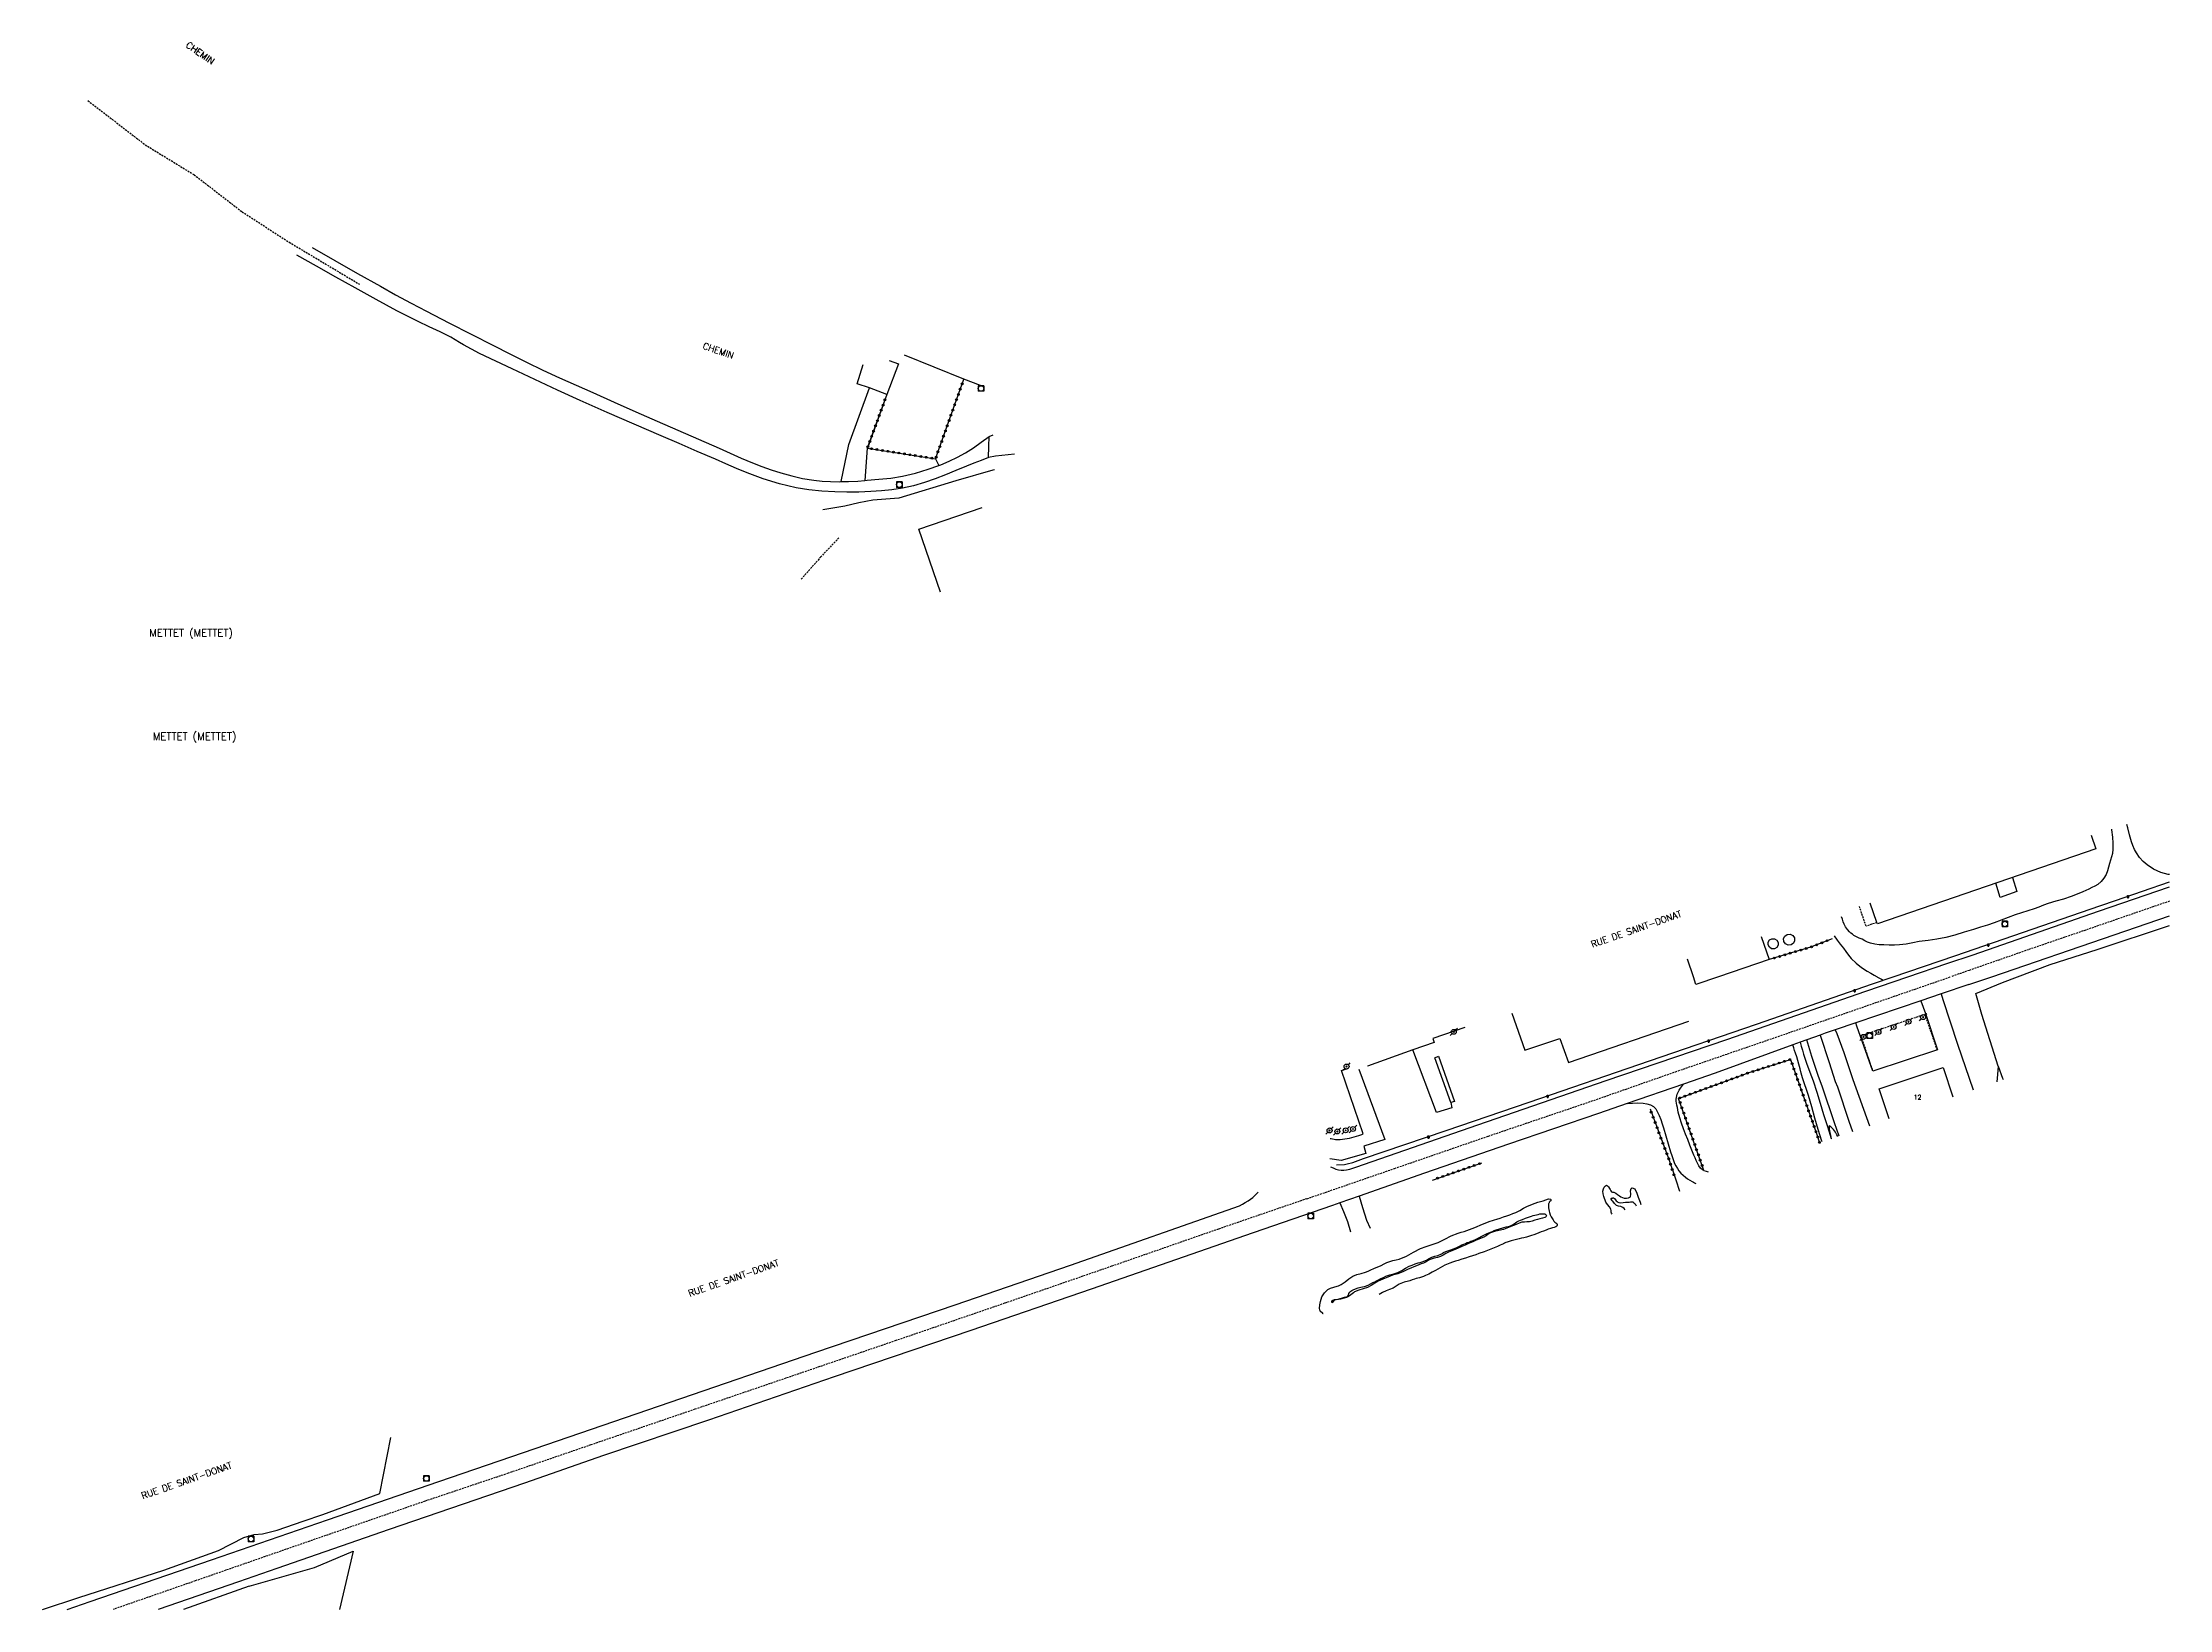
# Model space of a CAD drawing. Header units: millimetres. Extents: x 169000 to 170000, y 110000 to 111000.
# Drawn here: x 169425 to 170000, y 110000 to 110423 of the extents above; entities that cross this region are included whole.
import ezdxf
from ezdxf.enums import TextEntityAlignment as Align

# ---------------------------------------------------------------- set-up
doc = ezdxf.new("R2010")
doc.units = ezdxf.units.MM
doc.linetypes.add('DASHED', pattern=[0.75, 0.5, -0.25])
doc.layers.get('0').update_dxf_attribs({"linetype": 'CONTINUOUS'})
for name, color, linetype in [('W0001', 6, 'DASHED'), ('W0006', 2, 'CONTINUOUS'), ('W0008', 7, 'CONTINUOUS'), ('W0017', 7, 'CONTINUOUS'), ('W0070', 7, 'DASHED'), ('W0071', 7, 'CONTINUOUS'), ('W0101', 7, 'CONTINUOUS'), ('W0104', 1, 'CONTINUOUS'), ('W0112', 1, 'DASHED'), ('W0211', 2, 'CONTINUOUS'), ('W0214', 2, 'CONTINUOUS'), ('W0323', 7, 'CONTINUOUS'), ('W0330', 7, 'CONTINUOUS'), ('W0333', 7, 'CONTINUOUS'), ('W0401', 7, 'CONTINUOUS'), ('W0420', 7, 'CONTINUOUS'), ('W0473', 7, 'CONTINUOUS'), ('W0980', 7, 'CONTINUOUS'), ('W0989', 7, 'CONTINUOUS'), ('W0991', 7, 'CONTINUOUS')]:
    doc.layers.add(name, color=color, linetype=linetype)
doc.styles.get("Standard").update_dxf_attribs({"font": 'romans.shx', "width": 0.85})

# ---------------------------------------------------------------- blocks, each defined once
blk = doc.blocks.new('T401')
for p, q in [((-0.3, 0.3), (0, 0.3)), ((-0.3, -0.25), (-0.3, 0.3)), ((-0.3, 0.15), (0, 0.15)), ((-0.3, 0), (0, 0)), ((0, 0.3), (0, -0.25)), ((-0.3, -0.15), (0, -0.15)), ((-0.3, -0.25), (-0.3, -0.3)), ((-0.3, -0.3), (0, -0.3)), ((0, -0.3), (0, -0.25))]:
    blk.add_line(p, q)
blk = doc.blocks.new('T473')
for p, q in [((-0.166667, 0.166667), (0.166667, -0.166667)), ((-0.166667, -0.166667), (0.166667, 0.166667)), ((0.500001, 0.500001), (1.000002, 1.000002)), ((-1.000002, -1.000002), (-0.500001, -0.500001))]:
    blk.add_line(p, q)
blk.add_ellipse((0, 0), major_axis=(0.471405, 0.471405), ratio=1, start_param=5.4977871438, end_param=11.780972451)
blk = doc.blocks.new('T420')
for p, q in [((0.75, 0.75), (-0.75, 0.75)), ((-0.75, 0.75), (-0.75, -0.75)), ((0.75, 0.75), (0.75, -0.75)), ((0.75, -0.75), (-0.75, -0.75))]:
    blk.add_line(p, q)
blk.add_ellipse((0, 0), major_axis=(-0.53, 0.53), ratio=1, start_param=3.926991, end_param=10.210176)
blk = doc.blocks.new('t323o')
at = {"color": 0, "linetype": 'Continuous'}
for radius in [0.25, 0.15]:
    blk.add_circle((0, 0), radius, dxfattribs=at)

msp = doc.modelspace()

# ---------------------------------------------------------------- linework, layer by layer
at = {"layer": 'W0001'}
for points in [[(170000, 110191.43), (169978.06, 110183.86), (169961.89, 110178.32), (169945.87, 110172.73), (169940.86, 110171)], [(169766.79, 110111.01), (169790.48, 110119.19), (169815.88, 110127.95), (169843.65, 110137.35), (169866.42, 110145.32), (169894.19, 110154.86), (169920.37, 110163.93), (169940.86, 110171)], [(169766.79, 110111.01), (169742.84, 110102.8), (169713.95, 110092.74), (169685.02, 110082.74), (169655.63, 110072.65), (169627.28, 110062.97), (169601.28, 110054.09), (169573.13, 110044.46), (169550.83, 110036.81), (169528.33, 110029.26), (169494.28, 110017.48), (169466.19, 110007.71), (169444, 110000)]]:
    msp.add_lwpolyline(points, dxfattribs=at)
at = {"layer": 'W0006'}
for points in [[(169946.93, 110176.95), (169980.8, 110188.76), (170000, 110195.32)], [(169929.24, 110171), (169939.79, 110174.62), (169946.93, 110176.95)], [(169773.18, 110119.66), (169773.9, 110119.35), (169774.61, 110119.03), (169775.35, 110118.82), (169776.05, 110118.74), (169776.78, 110118.75), (169777.49, 110118.82), (169778.34, 110119.01), (169779.17, 110119.29), (169780, 110119.57), (169813, 110130.98), (169847.72, 110142.96), (169880.31, 110154.02), (169917.87, 110167.1), (169929.24, 110171)], [(169805.67, 110136.97), (169805.98, 110135.57), (169801.77, 110134.33), (169795.43, 110151.21)], [(169780.77, 110145.99), (169787.82, 110126.99), (169782.19, 110125.19), (169782.74, 110123.27), (169776.06, 110121.35), (169772.96, 110121.77)]]:
    msp.add_lwpolyline(points, dxfattribs=at)
at = {"layer": 'W0008'}
for points in [[(169680.7, 110311.32), (169680.77, 110314.35), (169680.84, 110317.06), (169681.9, 110317.51)], [(169687.72, 110312.22), (169682.55, 110311.68), (169680.7, 110311.32)], [(169941.93, 110176.67), (169981.41, 110190.27), (169985.4, 110191.64), (170000, 110196.65)], [(169951.93, 110171), (169985.01, 110182.32), (170000, 110187.51)], [(169925.3, 110171), (169941.93, 110176.67)], [(169945.79, 110168.9), (169938.25, 110166.35), (169932.79, 110164.5), (169915.19, 110158.54), (169909.62, 110156.65), (169906.91, 110155.73), (169905.54, 110155.23), (169901.91, 110153.92), (169900.15, 110153.28), (169898.19, 110152.57), (169877.14, 110144.95), (169868.56, 110141.98), (169853.4, 110136.74), (169845.61, 110134.04), (169821.31, 110125.72), (169798.56, 110117.9), (169780.9, 110111.72), (169775.66, 110109.88), (169773.65, 110109.18), (169752.22, 110101.76), (169708.42, 110086.54), (169675.89, 110075.43), (169638.93, 110062.9), (169605.01, 110051.2), (169576.62, 110041.58), (169555.25, 110034.14), (169518.65, 110021.64), (169488.25, 110011.1), (169477.89, 110007.5)], [(169774.76, 110120.15), (169774.76, 110120.15), (169774.76, 110120.15), (169774.76, 110120.15), (169774.76, 110120.15), (169776.93, 110120.27), (169776.93, 110120.27), (169776.93, 110120.27), (169777.66, 110120.43), (169779.17, 110120.83), (169780.64, 110121.33), (169782.12, 110121.84), (169804.42, 110129.41), (169826.87, 110137.14), (169859.4, 110148.29), (169888.37, 110158.2), (169919.67, 110169.08), (169925.3, 110171)], [(169945.79, 110168.9), (169951.93, 110171)], [(169501.92, 110024.26), (169532.05, 110034.6), (169558.07, 110043.46), (169594.64, 110056.02), (169634.01, 110069.51), (169671.66, 110082.33), (169702.87, 110093.08), (169748.53, 110109.13), (169749.32, 110109.57), (169750.1, 110110), (169750.86, 110110.47), (169751.51, 110110.9), (169752.13, 110111.36), (169752.73, 110111.85), (169753.59, 110112.77), (169753.59, 110112.77), (169753.59, 110112.77), (169753.59, 110112.77)], [(169431.58, 110000), (169437.74, 110002.12), (169470.57, 110013.44), (169501.92, 110024.26)], [(169477.89, 110007.5), (169456.14, 110000)]]:
    msp.add_lwpolyline(points, dxfattribs=at)
at = {"layer": 'W0017'}
for points in [[(169640.87, 110304.81), (169642.95, 110314.84), (169648.53, 110330.17)], [(169653.2, 110328.34), (169647.86, 110313.85), (169647.24, 110305.14)], [(169666.36, 110311), (169667.25, 110309.2)], [(170000, 110198.61), (169999.63, 110198.64), (169997.64, 110199.22), (169995.7, 110200.09), (169993.97, 110201.22), (169992.89, 110202.18), (169991.9, 110203.26), (169991.07, 110204.45), (169990.55, 110205.43), (169990.12, 110206.46), (169989.73, 110207.51), (169989.17, 110209.37), (169988.72, 110211.27), (169988.47, 110212.19)], [(169984.31, 110210.92), (169984.36, 110210.68), (169984.61, 110208.72), (169984.7, 110207.09), (169984.69, 110205.45), (169984.64, 110204.3), (169984.37, 110203.4), (169984.1, 110202.51), (169983.83, 110201.61), (169983.56, 110200.61), (169983.29, 110199.62), (169982.91, 110198.68), (169982.27, 110197.68), (169981.49, 110196.76), (169980.6, 110195.97), (169979.84, 110195.49), (169979.01, 110195.09), (169978.17, 110194.71), (169976.62, 110193.97), (169975.05, 110193.28), (169973.46, 110192.65), (169971.37, 110192), (169969.26, 110191.44), (169967.16, 110190.82), (169965.92, 110190.35), (169964.69, 110189.85), (169963.45, 110189.38), (169961.72, 110188.81), (169959.98, 110188.28), (169958.24, 110187.73), (169956.37, 110187.03), (169954.51, 110186.31), (169952.64, 110185.61), (169950.76, 110184.98), (169948.87, 110184.38), (169946.98, 110183.8), (169944.49, 110183.01), (169942, 110182.24), (169939.49, 110181.59), (169937.12, 110181.16), (169934.72, 110180.84), (169932.33, 110180.5), (169930.57, 110180.17), (169928.81, 110179.84), (169927.04, 110179.61), (169925.62, 110179.54), (169924.19, 110179.54), (169922.77, 110179.6), (169921.54, 110179.67), (169920.32, 110179.78), (169919.15, 110180.04), (169918.38, 110180.36), (169917.63, 110180.75), (169916.88, 110181.14), (169916.14, 110181.47), (169915.39, 110181.8), (169914.69, 110182.19), (169914.26, 110182.47), (169913.84, 110182.77), (169913.46, 110183.1), (169912.9, 110183.74), (169912.44, 110184.46), (169912.04, 110185.22), (169911.77, 110185.86), (169911.55, 110186.52), (169911.32, 110187.19)], [(169909.3, 110182.02), (169910.15, 110180.92), (169911, 110179.83), (169911.84, 110178.73), (169912.53, 110177.79), (169913.22, 110176.84), (169913.96, 110175.95), (169915.3, 110174.67), (169916.76, 110173.53), (169918.29, 110172.49), (169919.21, 110171.94), (169920.15, 110171.42), (169920.93, 110171)], [(169920.93, 110171), (169921.1, 110170.91), (169921.61, 110170.63), (169922.11, 110170.36), (169922.62, 110170.09)], [(169938.25, 110166.35), (169938.76, 110164.83), (169942.73, 110152.74), (169946.94, 110140.41)], [(169822.18, 110161.19), (169825.71, 110151.13), (169835.13, 110154.31), (169837.54, 110147.79), (169870.08, 110158.99)], [(169932.79, 110164.5), (169934.03, 110161.03), (169937.32, 110151.24), (169919.77, 110145.47), (169915.47, 110157.65), (169915.19, 110158.54)], [(169905.54, 110155.23), (169907.96, 110147.85), (169909.65, 110142.71), (169910.2, 110141.24), (169913.31, 110131.97), (169914.26, 110129.16)], [(169909.62, 110156.65), (169910.08, 110155.68), (169911.96, 110150.51), (169914.43, 110143.21), (169918.86, 110130.75)], [(169906.07, 110126.34), (169906.01, 110126.52), (169905.02, 110129.76), (169904.14, 110132.81), (169903.29, 110135.86), (169902.37, 110138.9), (169901.83, 110140.49), (169901.28, 110142.08), (169900.77, 110143.68), (169900.44, 110144.9), (169900.13, 110146.12), (169899.81, 110147.34), (169899.51, 110148.35), (169899.2, 110149.36), (169898.88, 110150.36), (169898.65, 110151.1), (169898.42, 110151.83), (169898.19, 110152.57)], [(169900.15, 110153.28), (169900.46, 110152.2), (169900.76, 110151.12), (169901.08, 110150.04), (169901.89, 110147.63), (169902.77, 110145.23), (169903.63, 110142.83), (169904.61, 110139.82), (169905.55, 110136.79), (169906.49, 110133.76), (169907.52, 110130.51), (169908.56, 110127.27), (169908.58, 110127.21)], [(169910.65, 110127.92), (169909.45, 110131.5), (169906.18, 110141.12), (169905.05, 110144.31), (169903.27, 110149.44), (169901.91, 110153.92)], [(169781.61, 110128.38), (169781.97, 110128.57), (169776.09, 110145.69), (169778.01, 110146.33)], [(169875.37, 110118.19), (169874.8, 110118.37), (169874.23, 110118.54), (169874.12, 110118.6), (169873.71, 110118.8), (169873.2, 110119.31), (169872.77, 110119.94), (169872.4, 110120.6), (169872.04, 110121.3), (169871.73, 110122.02), (169871.43, 110122.75), (169871.05, 110123.67), (169870.68, 110124.59), (169870.31, 110125.51), (169869.73, 110126.97), (169869.15, 110128.42), (169868.6, 110129.88), (169868.08, 110131.39), (169867.6, 110132.9), (169867.2, 110134.43), (169867.06, 110135.06), (169866.94, 110135.68), (169866.83, 110136.31), (169866.73, 110136.85), (169866.65, 110137.4), (169866.63, 110137.94), (169866.69, 110138.37), (169866.8, 110138.81), (169866.93, 110139.23), (169867.17, 110139.81), (169867.45, 110140.37), (169867.77, 110140.91), (169868.02, 110141.27), (169868.29, 110141.62), (169868.56, 110141.98)], [(169853.4, 110136.74), (169854.83, 110136.84), (169856.26, 110136.95), (169857.66, 110136.87), (169858.66, 110136.69), (169859.65, 110136.42), (169860.49, 110135.96), (169861.12, 110135.26), (169861.61, 110134.39), (169862.04, 110133.48), (169862.48, 110132.4), (169862.82, 110131.29), (169863.16, 110130.16), (169863.81, 110128.02), (169864.43, 110125.86), (169865.09, 110123.72), (169865.43, 110122.65), (169865.78, 110121.6), (169866.21, 110120.57), (169866.56, 110119.88), (169866.94, 110119.2), (169867.38, 110118.57), (169867.91, 110117.95), (169868.49, 110117.38), (169869.11, 110116.86), (169869.71, 110116.42), (169870.33, 110116.01), (169870.96, 110115.63), (169871.28, 110115.46), (169871.6, 110115.29), (169871.92, 110115.12)], [(169773.05, 110127.32), (169773.3, 110127.25), (169774.55, 110127.05), (169775.79, 110127.04), (169777.04, 110127.17), (169778.28, 110127.39), (169779.54, 110127.7), (169780.78, 110128.11), (169781.61, 110128.38), (169782.02, 110128.51)], [(169775.66, 110109.88), (169776.66, 110107.59), (169777.71, 110104.88), (169778.56, 110102.05)], [(169780.9, 110111.72), (169781.77, 110108.62), (169782.92, 110105.2), (169783.84, 110103.03)]]:
    msp.add_lwpolyline(points, dxfattribs=at)
msp.add_lwpolyline([(169805.67, 110136.97), (169801.39, 110149.11), (169802.37, 110149.51), (169806.68, 110137.29)], close=True, dxfattribs=at)
at = {"layer": 'W0070'}
for points in [[(169437.19, 110407.79), (169452.63, 110395.88), (169465.89, 110387.76), (169478.85, 110377.75), (169491.61, 110369.52), (169510.6, 110358.18)], [(169640.24, 110289.61), (169635.36, 110284.48), (169630.06, 110278.49)]]:
    msp.add_lwpolyline(points, dxfattribs=at)
at = {"layer": 'W0071'}
for points in [[(169497.79, 110368.13), (169503.93, 110364.61), (169510.07, 110361.09), (169516.24, 110357.62), (169520.38, 110355.34), (169524.54, 110353.09), (169528.72, 110350.86), (169534.74, 110347.74), (169540.79, 110344.68), (169546.86, 110341.63), (169551.29, 110339.38), (169555.73, 110337.14), (169560.2, 110334.96), (169564.68, 110332.9), (169569.18, 110330.89), (169573.69, 110328.89), (169579.49, 110326.3), (169585.29, 110323.72), (169591.1, 110321.15), (169596.68, 110318.72), (169602.27, 110316.3), (169607.85, 110313.86), (169610.83, 110312.52), (169613.82, 110311.17), (169616.83, 110309.91), (169619.38, 110308.94), (169621.95, 110308.04), (169624.54, 110307.22), (169627.47, 110306.41), (169630.43, 110305.71), (169633.41, 110305.2), (169635.68, 110304.97), (169637.97, 110304.84), (169640.26, 110304.8), (169640.87, 110304.81), (169642.8, 110304.85), (169645.33, 110304.99), (169647.24, 110305.14), (169647.86, 110305.19), (169651.06, 110305.46), (169654.25, 110305.8), (169657.41, 110306.32), (169660.93, 110307.13), (169664.41, 110308.17), (169667.25, 110309.2), (169667.8, 110309.4), (169670.07, 110310.36), (169672.31, 110311.41), (169674.47, 110312.57), (169676.64, 110313.98), (169678.74, 110315.52), (169680.84, 110317.06)], [(169680.7, 110311.32), (169678.7, 110310.56), (169676.7, 110309.8), (169674.7, 110309.02), (169671.89, 110307.85), (169669.08, 110306.66), (169666.24, 110305.57), (169663.33, 110304.6), (169660.38, 110303.72), (169657.39, 110303.03), (169654.57, 110302.59), (169651.72, 110302.31), (169648.86, 110302.11), (169645.61, 110301.98), (169642.34, 110301.96), (169639.09, 110302.05), (169635.59, 110302.26), (169632.09, 110302.6), (169628.64, 110303.13), (169624.17, 110304.21), (169619.77, 110305.62), (169615.44, 110307.21), (169612.54, 110308.37), (169609.68, 110309.61), (169606.82, 110310.86), (169601.94, 110312.96), (169597.07, 110315.09), (169592.19, 110317.21), (169584.87, 110320.36), (169577.54, 110323.51), (169570.25, 110326.73), (169564.11, 110329.53), (169557.98, 110332.38), (169551.89, 110335.28), (169547.47, 110337.35), (169543.06, 110339.46), (169538.76, 110341.75), (169537.61, 110342.45), (169536.47, 110343.15), (169535.31, 110343.84), (169532.4, 110345.33), (169529.41, 110346.69), (169526.44, 110348.08), (169520.73, 110351.02), (169515.09, 110354.08), (169509.47, 110357.18), (169504.19, 110360.1), (169498.94, 110363.05), (169493.68, 110366)]]:
    msp.add_lwpolyline(points, dxfattribs=at)
at = {"layer": 'W0101'}
for points in [[(169678.51, 110330.76), (169673.98, 110332.47), (169657.96, 110338.98)], [(169667.67, 110274.97), (169661.85, 110291.96), (169679.01, 110297.85)], [(169978.81, 110209.23), (169980.06, 110205.57), (169921.02, 110185.34)], [(169921.02, 110185.34), (169920.91, 110185.67), (169919.11, 110190.92)], [(169809.44, 110157.28), (169800.83, 110154.3), (169801.21, 110153.21), (169795.43, 110151.21), (169783.14, 110146.81), (169783.14, 110146.81), (169783.14, 110146.81), (169783.14, 110146.81)], [(169921.5, 110140.69), (169938.77, 110146.46), (169941.43, 110138.52)], [(169924.21, 110132.59), (169921.5, 110140.69)]]:
    msp.add_lwpolyline(points, dxfattribs=at)
at = {"layer": 'W0104'}
for points in [[(169653.86, 110337.59), (169656.33, 110336.66), (169653.2, 110328.34), (169648.51, 110330.18), (169648.49, 110330.19), (169645.13, 110331.24), (169646.79, 110336.46)], [(169957.56, 110197.86), (169958.72, 110194.01), (169954.24, 110192.4), (169953.06, 110196.32)], [(169889.61, 110181.87), (169891.73, 110175.62), (169878.1, 110171)], [(169871.28, 110171), (169869.67, 110175.75)], [(169878.1, 110171), (169871.98, 110168.93), (169871.28, 110171)]]:
    msp.add_lwpolyline(points, dxfattribs=at)
for points in [[(169892.49, 110181.29), (169893.21, 110181.28), (169893.83, 110180.91), (169894.18, 110180.28), (169894.17, 110179.55), (169893.8, 110178.93), (169893.17, 110178.58), (169892.44, 110178.59), (169891.82, 110178.96), (169891.47, 110179.6), (169891.48, 110180.32), (169891.85, 110180.94)], [(169896.64, 110182.46), (169897.43, 110182.52), (169898.14, 110182.18), (169898.59, 110181.54), (169898.65, 110180.75), (169898.32, 110180.04), (169897.67, 110179.59), (169896.88, 110179.53), (169896.17, 110179.87), (169895.73, 110180.51), (169895.66, 110181.3), (169896, 110182.01)]]:
    msp.add_lwpolyline(points, close=True, dxfattribs=at)
at = {"layer": 'W0112'}
for points in [[(169920.91, 110185.67), (169917.98, 110184.66), (169916.15, 110190.01)], [(169919.66, 110145.91), (169916.61, 110155.1), (169933.85, 110160.86), (169937.1, 110151.37)]]:
    msp.add_lwpolyline(points, dxfattribs=at)
at = {"layer": 'W0211'}
for points in [[(169953.66, 110146.86), (169953.48, 110144.62), (169953.32, 110142.61)], [(169910.33, 110127.81), (169910.07, 110128.32), (169909.67, 110129.04), (169909.2, 110129.69), (169908.83, 110130.06), (169908.43, 110130.4), (169908.03, 110130.75)], [(169849.27, 110110.48), (169849.19, 110110.66), (169849.08, 110110.9), (169849.08, 110111.08), (169849.16, 110111.13), (169849.29, 110111.16), (169849.42, 110111.19), (169849.51, 110111.21), (169849.61, 110111.23), (169849.7, 110111.24), (169849.97, 110111.07), (169850.17, 110110.74), (169850.4, 110110.43), (169850.63, 110110.26), (169850.88, 110110.1), (169851.13, 110109.98), (169851.7, 110109.91), (169852.3, 110109.99), (169852.91, 110110.07), (169853.26, 110110.08), (169853.6, 110110.08), (169853.95, 110110.09), (169854.27, 110110.14), (169854.58, 110110.2), (169854.87, 110110.17), (169855.1, 110110.03), (169855.3, 110109.83), (169855.49, 110109.61), (169855.84, 110109.05)], [(169852.87, 110108.03), (169852.58, 110108.34), (169852.16, 110108.67), (169851.62, 110108.88), (169851.03, 110109.01), (169850.49, 110109.21), (169849.96, 110109.74), (169849.47, 110110.35), (169849.27, 110110.48)]]:
    msp.add_lwpolyline(points, dxfattribs=at)
msp.add_lwpolyline([(169773.63, 110082.83), (169773.57, 110082.94), (169773.51, 110083.05), (169773.47, 110083.17), (169773.47, 110083.21), (169773.46, 110083.26), (169773.47, 110083.3), (169773.54, 110083.43), (169773.67, 110083.52), (169773.82, 110083.61), (169774.24, 110083.77), (169774.73, 110083.81), (169775.21, 110083.87), (169775.8, 110084.03), (169776.38, 110084.21), (169776.97, 110084.39), (169777.26, 110084.46), (169777.55, 110084.53), (169777.8, 110084.64), (169778.02, 110084.97), (169778.15, 110085.39), (169778.34, 110085.76), (169778.61, 110085.99), (169778.94, 110086.18), (169779.27, 110086.36), (169779.94, 110086.68), (169780.65, 110086.93), (169781.37, 110087.13), (169781.79, 110087.21), (169782.22, 110087.26), (169782.64, 110087.35), (169783.3, 110087.62), (169783.94, 110087.97), (169784.58, 110088.32), (169785.1, 110088.57), (169785.62, 110088.83), (169786.14, 110089.08), (169786.8, 110089.41), (169787.47, 110089.74), (169788.14, 110090.04), (169789.22, 110090.41), (169790.32, 110090.72), (169791.4, 110091.09), (169792.43, 110091.61), (169793.42, 110092.2), (169794.45, 110092.74), (169795.24, 110093.07), (169796.05, 110093.38), (169796.86, 110093.65), (169797.39, 110093.79), (169797.91, 110093.93), (169798.42, 110094.09), (169799.13, 110094.43), (169799.82, 110094.83), (169800.52, 110095.2), (169801.33, 110095.46), (169802.17, 110095.67), (169802.96, 110095.98), (169803.22, 110096.14), (169803.48, 110096.32), (169803.74, 110096.48), (169804.3, 110096.71), (169804.87, 110096.89), (169805.45, 110097.08), (169806.38, 110097.45), (169807.3, 110097.85), (169808.22, 110098.27), (169808.69, 110098.5), (169809.16, 110098.73), (169809.63, 110098.95), (169810.13, 110099.14), (169810.63, 110099.31), (169811.14, 110099.5), (169811.74, 110099.73), (169812.33, 110099.97), (169812.92, 110100.24), (169813.2, 110100.4), (169813.47, 110100.55), (169813.75, 110100.71), (169814.64, 110101.16), (169815.54, 110101.57), (169816.45, 110101.97), (169816.95, 110102.18), (169817.44, 110102.38), (169817.95, 110102.57), (169818.84, 110102.86), (169819.75, 110103.12), (169820.66, 110103.38), (169821.24, 110103.54), (169821.83, 110103.7), (169822.39, 110103.93), (169822.78, 110104.18), (169823.15, 110104.46), (169823.53, 110104.73), (169824.04, 110104.99), (169824.57, 110105.21), (169825.1, 110105.43), (169825.89, 110105.75), (169826.68, 110106.04), (169827.48, 110106.3), (169827.93, 110106.43), (169828.39, 110106.54), (169828.85, 110106.65), (169829.29, 110106.76), (169829.73, 110106.88), (169830.18, 110106.93), (169830.62, 110106.96), (169831.07, 110106.94), (169831.38, 110106.77), (169831.47, 110106.59), (169831.53, 110106.38), (169831.51, 110106.2), (169831.41, 110106.11), (169831.26, 110106.04), (169831.11, 110105.97), (169830.46, 110105.73), (169829.78, 110105.57), (169829.09, 110105.4), (169828.39, 110105.18), (169827.68, 110104.96), (169826.97, 110104.79), (169826.28, 110104.73), (169825.58, 110104.71), (169824.9, 110104.63), (169824.14, 110104.39), (169823.39, 110104.06), (169822.65, 110103.74), (169821.73, 110103.39), (169820.82, 110103.04), (169819.89, 110102.73), (169818.71, 110102.42), (169817.53, 110102.15), (169816.4, 110101.76), (169815.79, 110101.41), (169815.2, 110101.02), (169814.59, 110100.66), (169813.92, 110100.34), (169813.23, 110100.06), (169812.53, 110099.77), (169811.86, 110099.47), (169811.18, 110099.18), (169810.5, 110098.89), (169809.57, 110098.48), (169808.63, 110098.08), (169807.7, 110097.68), (169806.82, 110097.32), (169805.93, 110096.96), (169805.07, 110096.57), (169804.34, 110096.18), (169803.62, 110095.77), (169802.88, 110095.42), (169802.05, 110095.16), (169801.2, 110094.96), (169800.37, 110094.7), (169799.68, 110094.37), (169799, 110093.99), (169798.31, 110093.63), (169797.69, 110093.37), (169797.06, 110093.12), (169796.43, 110092.88), (169795.67, 110092.57), (169794.9, 110092.26), (169794.14, 110091.95), (169793.43, 110091.62), (169792.72, 110091.28), (169791.99, 110090.98), (169791.32, 110090.75), (169790.63, 110090.55), (169789.94, 110090.34), (169788.63, 110089.85), (169787.34, 110089.31), (169786.07, 110088.71), (169785.1, 110088.15), (169784.14, 110087.55), (169783.15, 110087.02), (169781.98, 110086.63), (169780.78, 110086.33), (169779.68, 110085.84), (169779.34, 110085.58), (169779.01, 110085.3), (169778.67, 110085.03), (169778.27, 110084.76), (169777.86, 110084.51), (169777.45, 110084.27), (169775.84, 110083.86), (169774.17, 110083.58)], close=True, dxfattribs=at)
at = {"layer": 'W0214'}
for points in [[(169953.66, 110146.86), (169954.88, 110143.55), (169955.01, 110143.19)], [(169908.65, 110127.23), (169908.52, 110127.65), (169908.1, 110129.79), (169908.07, 110130.11), (169908.05, 110130.43), (169908.03, 110130.75)], [(169849.32, 110106.8), (169849.16, 110107.06), (169849.08, 110107.41), (169849.02, 110107.78), (169848.94, 110108.14), (169848.57, 110108.81), (169848.08, 110109.43), (169847.64, 110110.08), (169847.42, 110110.58), (169847.22, 110111.1), (169847.07, 110111.62), (169846.91, 110112.33), (169846.83, 110113.06), (169846.96, 110113.72), (169847.18, 110114.13), (169847.48, 110114.52), (169847.78, 110114.7), (169848.05, 110114.53), (169848.33, 110114.18), (169848.58, 110113.8), (169848.76, 110113.46), (169848.93, 110113.11), (169849.16, 110112.86), (169849.36, 110112.8), (169849.58, 110112.77), (169849.8, 110112.74), (169850.31, 110112.49), (169850.79, 110112.14), (169851.27, 110111.81), (169851.68, 110111.55), (169852.11, 110111.3), (169852.54, 110111.15), (169853.15, 110111.15), (169853.77, 110111.29), (169854.24, 110111.56), (169854.36, 110112.23), (169854.24, 110113.11), (169854.45, 110113.78), (169854.55, 110113.84), (169854.66, 110113.9), (169854.76, 110113.95), (169855.45, 110113.64), (169855.94, 110112.53), (169856.36, 110111.39), (169856.89, 110110.1), (169857.08, 110109.47)], [(169771.21, 110079.91), (169771.12, 110079.94), (169771.06, 110080.01), (169770.4, 110080.6), (169770.2, 110081.38), (169770.24, 110082.32), (169770.41, 110083.23), (169770.83, 110084.45), (169771.51, 110085.6), (169772.4, 110086.48), (169773.18, 110086.84), (169774.05, 110087.07), (169774.92, 110087.33), (169775.31, 110087.49), (169775.7, 110087.64), (169776.08, 110087.82), (169777.15, 110088.53), (169778.14, 110089.38), (169779.2, 110090.1), (169780.31, 110090.51), (169781.48, 110090.8), (169782.62, 110091.15), (169783.36, 110091.47), (169784.09, 110091.82), (169784.83, 110092.15), (169785.51, 110092.44), (169786.2, 110092.72), (169786.89, 110093), (169787.65, 110093.37), (169788.4, 110093.74), (169789.17, 110094.06), (169790.02, 110094.29), (169790.89, 110094.47), (169791.74, 110094.68), (169793.69, 110095.51), (169795.56, 110096.55), (169797.47, 110097.51), (169799.05, 110098.09), (169800.65, 110098.62), (169802.24, 110099.2), (169804.04, 110100.05), (169805.82, 110100.96), (169807.65, 110101.74), (169808.45, 110101.97), (169809.26, 110102.19), (169810.06, 110102.42), (169812.16, 110103.24), (169814.22, 110104.17), (169816.33, 110104.96), (169816.93, 110105.12), (169817.53, 110105.27), (169818.13, 110105.44), (169819.03, 110105.74), (169819.92, 110106.07), (169820.8, 110106.4), (169821.64, 110106.69), (169822.49, 110106.98), (169823.31, 110107.31), (169824.36, 110107.85), (169825.38, 110108.45), (169826.42, 110109), (169827.1, 110109.3), (169827.79, 110109.58), (169828.49, 110109.84), (169829.2, 110110.05), (169829.93, 110110.24), (169830.65, 110110.42), (169831.39, 110110.72), (169832.13, 110111.02), (169832.64, 110110.87), (169832.7, 110110.78), (169832.74, 110110.68), (169832.77, 110110.58), (169832.69, 110110.4), (169832.49, 110110.24), (169832.32, 110110.06), (169832.24, 110109.91), (169832.17, 110109.75), (169832.11, 110109.59), (169832.06, 110109.26), (169832.08, 110108.91), (169832.11, 110108.57), (169832.17, 110108.12), (169832.25, 110107.68), (169832.36, 110107.25), (169832.58, 110106.66), (169832.85, 110106.09), (169833.17, 110105.55), (169833.37, 110105.26), (169833.58, 110104.97), (169833.81, 110104.7), (169834.05, 110104.5), (169834.31, 110104.3), (169834.45, 110104.07), (169834.46, 110103.92), (169834.44, 110103.77), (169834.39, 110103.63), (169834.11, 110103.38), (169833.67, 110103.27), (169833.21, 110103.16), (169832.63, 110102.95), (169832.04, 110102.74), (169831.45, 110102.54), (169830.79, 110102.28), (169830.13, 110102.02), (169829.47, 110101.76), (169828.36, 110101.34), (169827.24, 110100.94), (169826.11, 110100.6), (169825.45, 110100.44), (169824.8, 110100.31), (169824.14, 110100.17), (169823.06, 110099.92), (169821.99, 110099.66), (169820.94, 110099.31), (169820.59, 110099.17), (169820.24, 110099.01), (169819.89, 110098.85), (169819.07, 110098.47), (169818.27, 110098.07), (169817.45, 110097.7), (169816.08, 110097.16), (169814.68, 110096.67), (169813.29, 110096.19), (169812.42, 110095.88), (169811.55, 110095.57), (169810.68, 110095.27), (169809.69, 110094.94), (169808.7, 110094.63), (169807.7, 110094.32), (169806.93, 110094.09), (169806.15, 110093.87), (169805.38, 110093.61), (169804.06, 110093.02), (169802.78, 110092.32), (169801.51, 110091.62), (169800.64, 110091.14), (169799.77, 110090.66), (169798.88, 110090.23), (169798.33, 110090.01), (169797.77, 110089.8), (169797.2, 110089.63), (169796.77, 110089.52), (169796.33, 110089.42), (169795.89, 110089.31), (169795.22, 110089.1), (169794.56, 110088.85), (169793.89, 110088.63), (169793.46, 110088.52), (169793.03, 110088.42), (169792.61, 110088.29), (169791.74, 110087.88), (169790.92, 110087.36), (169790.08, 110086.87), (169789.14, 110086.47), (169788.17, 110086.11), (169787.24, 110085.7), (169786.3, 110085.1)]]:
    msp.add_lwpolyline(points, dxfattribs=at)
at = {"layer": 'W0323'}
for points in [[(169653.2, 110328.34), (169647.93, 110313.89), (169666.36, 110311), (169673.98, 110332.47)], [(169908.78, 110181.27), (169902.92, 110179), (169891.73, 110175.62)], [(169874.12, 110118.6), (169867.29, 110138.13), (169886.6, 110145.17), (169897.55, 110148.68), (169904.68, 110128.39), (169905.37, 110126.1)], [(169859.55, 110135.3), (169864.73, 110121.42), (169866.49, 110116.08)], [(169800.69, 110116.05), (169814.06, 110120.7)]]:
    msp.add_lwpolyline(points, dxfattribs=at)
at = {"layer": 'W0330'}
for points in [[(169682.26, 110307.99), (169681.87, 110307.88), (169671.88, 110305.08), (169656.45, 110300.33), (169649.36, 110299.82), (169645.6, 110299.1), (169641.87, 110298.15), (169635.84, 110297.2)], [(169958.92, 110171), (169967.72, 110174.27), (169980.47, 110178.35), (170000, 110184.84)], [(169953.66, 110146.86), (169949.23, 110160.82), (169947.66, 110166.5), (169954.85, 110169.49), (169958.92, 110171)], [(169500.73, 110025.63), (169516.1, 110031.34), (169519.1, 110046.46)], [(169424.9, 110000), (169434.69, 110003.2), (169457.66, 110010.62), (169472.47, 110015.94), (169479.32, 110019.44), (169482.13, 110020.25), (169484.35, 110020.48), (169488.37, 110021.47), (169495.4, 110023.82), (169500.73, 110025.63)], [(169480.8, 110006.33), (169498.42, 110011.38), (169508.85, 110015.71), (169505.19, 110000)], [(169480.8, 110006.33), (169463.03, 110000)]]:
    msp.add_lwpolyline(points, dxfattribs=at)
at = {"layer": 'W0333'}
msp.add_lwpolyline([(169866.49, 110116.08), (169867.56, 110113.08)], dxfattribs=at)

# ---------------------------------------------------------------- block references
at = {"layer": 'W0323'}
for p, rotation in [((169652.69, 110326.93), 249.9535684822646), ((169672.04, 110326.99), 70.44187137992299), ((169672.54, 110328.4), 70.44187137992299), ((169673.04, 110329.82), 70.44187137992299), ((169673.54, 110331.23), 70.44187137992299), ((169650.63, 110321.3), 249.9535684822646), ((169651.15, 110322.71), 249.9535684822646), ((169651.66, 110324.12), 249.9535684822646), ((169652.18, 110325.52), 249.9535684822646), ((169670.03, 110321.33), 70.44187137992299), ((169670.53, 110322.75), 70.44187137992299), ((169671.03, 110324.16), 70.44187137992299), ((169671.53, 110325.57), 70.44187137992299), ((169648.58, 110315.66), 249.9535684822646), ((169649.09, 110317.07), 249.9535684822646), ((169649.61, 110318.48), 249.9535684822646), ((169650.12, 110319.89), 249.9535684822646), ((169668.02, 110315.68), 70.44187137992299), ((169668.52, 110317.09), 70.44187137992299), ((169669.02, 110318.51), 70.44187137992299), ((169669.53, 110319.92), 70.44187137992299), ((169648.06, 110314.25), 249.9535684822646), ((169649.04, 110313.72), 351.0791218421875), ((169650.52, 110313.49), 351.0791218421875), ((169652, 110313.25), 351.0791218421875), ((169653.48, 110313.02), 351.0791218421875), ((169654.96, 110312.79), 351.0791218421875), ((169656.44, 110312.56), 351.0791218421875), ((169657.93, 110312.32), 351.0791218421875), ((169659.41, 110312.09), 351.0791218421875), ((169660.89, 110311.86), 351.0791218421875), ((169662.37, 110311.63), 351.0791218421875), ((169663.85, 110311.39), 351.0791218421875), ((169665.34, 110311.16), 351.0791218421875), ((169666.51, 110311.44), 70.44187137992299), ((169667.01, 110312.85), 70.44187137992299), ((169667.52, 110314.27), 70.44187137992299), ((169897.47, 110177.36), 196.7710310716432), ((169898.91, 110177.79), 196.7710310716432), ((169900.34, 110178.22), 196.7710310716432), ((169901.78, 110178.65), 196.7710310716432), ((169903.21, 110179.11), 201.1928405969657), ((169904.61, 110179.65), 201.1928405969657), ((169906.01, 110180.19), 201.1928405969657), ((169907.4, 110180.74), 201.1928405969657), ((169893.16, 110176.06), 196.7710310716432), ((169894.6, 110176.49), 196.7710310716432), ((169896.03, 110176.92), 196.7710310716432), ((169897.32, 110148.6), 17.75131338182697), ((169880.27, 110142.86), 20.03813469430232), ((169881.68, 110143.37), 20.03813469430232), ((169883.08, 110143.89), 20.03813469430232), ((169884.49, 110144.4), 20.03813469430232), ((169885.9, 110144.92), 20.03813469430232), ((169887.32, 110145.4), 17.75131338182697), ((169888.75, 110145.86), 17.75131338182697), ((169890.18, 110146.32), 17.75131338182697), ((169891.61, 110146.77), 17.75131338182697), ((169893.04, 110147.23), 17.75131338182697), ((169894.47, 110147.69), 17.75131338182697), ((169895.89, 110148.15), 17.75131338182697), ((169897.97, 110147.49), 289.3532878171552), ((169898.47, 110146.07), 289.3532878171552), ((169898.96, 110144.66), 289.3532878171552), ((169899.46, 110143.24), 289.3532878171552), ((169867.58, 110138.24), 20.03813469430232), ((169867.69, 110137.01), 109.2721422279719), ((169868.99, 110138.75), 20.03813469430232), ((169870.4, 110139.26), 20.03813469430232), ((169871.81, 110139.78), 20.03813469430232), ((169873.22, 110140.29), 20.03813469430232), ((169874.63, 110140.8), 20.03813469430232), ((169876.04, 110141.32), 20.03813469430232), ((169877.45, 110141.83), 20.03813469430232), ((169878.86, 110142.35), 20.03813469430232), ((169899.96, 110141.83), 289.3532878171552), ((169900.46, 110140.41), 289.3532878171552), ((169900.95, 110139), 289.3532878171552), ((169901.45, 110137.58), 289.3532878171552), ((169859.88, 110134.42), 290.4669200313386), ((169860.4, 110133.01), 290.4669200313386), ((169860.93, 110131.61), 290.4669200313386), ((169868.18, 110135.59), 109.2721422279719), ((169868.68, 110134.17), 109.2721422279719), ((169869.17, 110132.76), 109.2721422279719), ((169869.67, 110131.34), 109.2721422279719), ((169901.95, 110136.17), 289.3532878171552), ((169902.44, 110134.75), 289.3532878171552), ((169902.94, 110133.34), 289.3532878171552), ((169903.44, 110131.92), 289.3532878171552), ((169861.45, 110130.2), 290.4669200313386), ((169861.97, 110128.8), 290.4669200313386), ((169862.5, 110127.39), 290.4669200313386), ((169863.02, 110125.99), 290.4669200313386), ((169870.16, 110129.93), 109.2721422279719), ((169870.66, 110128.51), 109.2721422279719), ((169871.15, 110127.09), 109.2721422279719), ((169871.65, 110125.68), 109.2721422279719), ((169903.93, 110130.51), 289.3532878171552), ((169904.43, 110129.09), 289.3532878171552), ((169904.9, 110127.67), 286.9184748293933), ((169905.34, 110126.23), 286.9184748293933), ((169812.03, 110119.99), 19.15690041618517), ((169813.44, 110120.48), 19.15690041618517), ((169863.55, 110124.58), 290.4669200313386), ((169864.07, 110123.17), 290.4669200313386), ((169864.6, 110121.77), 290.4669200313386), ((169865.08, 110120.35), 288.2899780847505), ((169872.14, 110124.26), 109.2721422279719), ((169872.64, 110122.85), 109.2721422279719), ((169873.13, 110121.43), 109.2721422279719), ((169873.63, 110120.01), 109.2721422279719), ((169802.11, 110116.54), 19.15690041618517), ((169803.53, 110117.04), 19.15690041618517), ((169804.94, 110117.53), 19.15690041618517), ((169806.36, 110118.02), 19.15690041618517), ((169807.78, 110118.51), 19.15690041618517), ((169809.19, 110119.01), 19.15690041618517), ((169810.61, 110119.5), 19.15690041618517), ((169865.55, 110118.93), 288.2899780847505), ((169866.02, 110117.5), 288.2899780847505)]:
    msp.add_blockref('t323o', p, dxfattribs=dict(at, rotation=rotation))
at = {"layer": 'W0401', "rotation": 359.9999899820874}
for p in [(169988.94, 110192.64), (169951.17, 110179.6), (169915.06, 110167.25)]:
    msp.add_blockref('T401', p, dxfattribs=at)
at = {"layer": 'W0401'}
for p in [(169875.53, 110153.66), (169832.01, 110138.69), (169799.81, 110127.68)]:
    msp.add_blockref('T401', p, dxfattribs=at)
at = {"layer": 'W0420', "rotation": 359.9999899820874}
for p in [(169678.67, 110330), (169656.58, 110304.02), (169955.49, 110185.26), (169918.91, 110155.05), (169767.78, 110106.34), (169528.7, 110035.39), (169481.27, 110019.04)]:
    msp.add_blockref('T420', p, dxfattribs=at)
at = {"layer": 'W0473', "rotation": 359.9999899820874}
for p in [(169933.39, 110160.09), (169806.49, 110156.11), (169917.24, 110154.75), (169921.33, 110156.08), (169925.44, 110157.43), (169929.45, 110158.85), (169777.5, 110146.73), (169772.91, 110129.46), (169774.99, 110129.19), (169777.25, 110129.49), (169779.24, 110129.86)]:
    msp.add_blockref('T473', p, dxfattribs=at)

# ---------------------------------------------------------------- texts
at = {"layer": 'W0980'}
for p in [(169465.06, 110263.82), (169466.02, 110235.84)]:
    msp.add_text('METTET (METTET)', height=2, dxfattribs=at).set_placement(p, align=Align.MIDDLE)
at = {"layer": 'W0989'}
for s, rotation, p in [('CHEMIN', 325.11811, (169467.55, 110420.65)), ('CHEMIN', 341.05444, (169607.64, 110340.21)), ('RUE DE SAINT-DONAT', 19.1034, (169855.83, 110183.9)), ('RUE DE SAINT-DONAT', 19.1034, (169611.75, 110089.56)), ('RUE DE SAINT-DONAT', 19.1034, (169463.86, 110034.85))]:
    msp.add_text(s, height=1.75, rotation=rotation, dxfattribs=at).set_placement(p, align=Align.MIDDLE_CENTER)
at = {"layer": 'W0991'}
msp.add_text('12', height=1.25, dxfattribs=at).set_placement((169931.86, 110138.43), align=Align.MIDDLE_CENTER)

doc.saveas('drawing.dxf')
